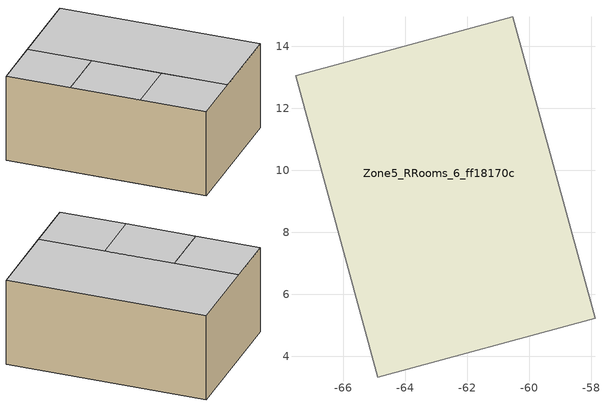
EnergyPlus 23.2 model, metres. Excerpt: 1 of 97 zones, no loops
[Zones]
Zone5_RRooms_6_ff18170c
 floor to Zone9Store_2_1b33b974 (Generic Interior Floor): -60.54,14.96 -58.3,6.76 -65.31,4.85 -67.55,13.05 z0
 floor to Zone4-1Circulation_15_3297f70c (Generic Interior Floor): -58.3,6.76 -57.88,5.23 -64.89,3.32 -65.31,4.85 z0
 wall to Zone7Shaft_6_667e71f6 (Generic Interior Wall): -67.55,13.05 -64.89,3.32 z0:4.5
 wall to Zone3-3_Lab_23607840 (Generic Interior Wall): -60.54,14.96 -67.55,13.05 z0:4.5
 wall to Zone1-2_Cafe_c039ba0e (Generic Interior Wall): -64.89,3.32 -57.88,5.23 -60.54,14.96 z0:4.5
 ceiling to Zone3-1_OpenOffice_1_9fee57e6 (Generic Interior Ceiling): -64.77,13.81 -62.11,4.08 -57.88,5.23 -60.54,14.96 z4.5
 ceiling to Zone2-1_Meeting_20_bb5f5374 (Generic Interior Ceiling): -67.55,13.05 -66.69,9.92 -63.91,10.68 -64.77,13.81 z4.5
 ceiling to Zone2-1_Meeting_19_6762c5bd (Generic Interior Ceiling): -66.69,9.92 -65.77,6.54 -62.99,7.3 -63.91,10.68 z4.5
 ceiling to Zone2-1_Meeting_18_c3fa0ffe (Generic Interior Ceiling): -65.77,6.54 -64.89,3.32 -62.11,4.08 -62.99,7.3 z4.5
[Schedule:Day:Hourly]
lt_sch_1-1_atrium_br__Sunday; lt_sch_1-1_atrium_br__Monday_SmrDsn_WntrDsn 1; lt_sch_1-1_atrium_br__Hol 1; ppl_sch_1-1_atrium_br__Sunday; ppl_sch_1-1_atrium_br__Monday_SmrDsn_WntrDsn 1; ppl_sch_1-1_atrium_br__Hol 1; lt_sch_1-2_cafe_br__Sunday; lt_sch_1-2_cafe_br__Monday_SmrDsn_WntrDsn 1; lt_sch_1-2_cafe_br__Hol 1; ppl_sch_1-2_cafe_br__Sunday; ppl_sch_1-2_cafe_br__Monday_SmrDsn_WntrDsn 1; ppl_sch_1-2_cafe_br__Hol 1; lt_sch_2-2_seminar_br__Sunday; lt_sch_2-2_seminar_br__Monday_SmrDsn_WntrDsn 1; lt_sch_2-2_seminar_br__Hol 1; ppl_sch_2-2_seminar_br__Sunday; ppl_sch_2-2_seminar_br__Monday_SmrDsn_WntrDsn 1; ppl_sch_2-2_seminar_br__Hol 1; lt_sch_3-3_lab_br__Sunday; lt_sch_3-3_lab_br__Monday_SmrDsn_WntrDsn 1; lt_sch_3-3_lab_br__Hol 1; ppl_sch_3-3_lab_br__Sunday; ppl_sch_3-3_lab_br__Monday_SmrDsn_WntrDsn 1; ppl_sch_3-3_lab_br__Hol 1; lt_sch_9_store_br__Sunday; lt_sch_9_store_br__Monday_SmrDsn_WntrDsn 1; lt_sch_9_store_br__Hol 1; ppl_sch_9_store_br__Sunday; ppl_sch_9_store_br__Monday_SmrDsn_WntrDsn 1; ppl_sch_9_store_br__Hol 1; eq_sch_9_store_br__Sunday; eq_sch_9_store_br__Sunday_SmrDsn 1; eq_sch_9_store_br__Sunday_SmrDsn_WntrDsn 1; eq_sch_9_store_br__Hol 1: Fractional, 0, 0, 0, 0, 0, 0, 0, 0, 0, 0, 0, 0, 0, 0, 0, 0, 0, 0, 0, 0, 0, 0, 0, 0
lt_sch_1-1_atrium_br__Weekday; lt_sch_1-1_atrium_br__Monday_SmrDsn 1; lt_sch_2-2_seminar_br__Weekday; lt_sch_2-2_seminar_br__Monday_SmrDsn 1; lt_sch_3-3_lab_br__Weekday; lt_sch_3-3_lab_br__Monday_SmrDsn 1: Fractional, 0, 0, 0, 0, 0, 0, 0, 1, 1, 1, 1, 1, 1, 1, 1, 1, 1, 1, 1, 0, 0, 0, 0, 0
ppl_sch_1-1_atrium_br__Weekday; ppl_sch_1-1_atrium_br__Monday_SmrDsn 1; ppl_sch_2-2_seminar_br__Weekday; ppl_sch_2-2_seminar_br__Monday_SmrDsn 1; ppl_sch_3-3_lab_br__Weekday; ppl_sch_3-3_lab_br__Monday_SmrDsn 1: Fractional, 0, 0, 0, 0, 0, 0, 0, 0.25, 0.5, 1, 1, 1, 0.75, 0.75, 1, 1, 1, 0.5, 0.25, 0, 0, 0, 0, 0
eq_sch_1-1_atrium_br__Sunday; eq_sch_1-1_atrium_br__Monday_SmrDsn_WntrDsn 1; eq_sch_1-1_atrium_br__Hol 1: Fractional, 0.04, 0.04, 0.04, 0.04, 0.04, 0.04, 0.04, 0.04, 0.04, 0.04, 0.04, 0.04, 0.04, 0.04, 0.04, 0.04, 0.04, 0.04, 0.04, 0.04, 0.04, 0.04, 0.04, 0.04
eq_sch_1-1_atrium_br__Weekday; eq_sch_1-1_atrium_br__Monday_SmrDsn 1: Fractional, 0.04, 0.04, 0.04, 0.04, 0.04, 0.04, 0.04, 0.04, 0.04, 1, 1, 1, 1, 1, 1, 1, 1, 0.04, 0.04, 0.04, 0.04, 0.04, 0.04, 0.04
lt_sch_1-2_cafe_br__Weekday; lt_sch_1-2_cafe_br__Monday_SmrDsn 1: Fractional, 0, 0, 0, 0, 0, 0, 0, 0, 0, 0, 1, 1, 1, 1, 1, 0, 0, 0, 0, 0, 0, 0, 0, 0
ppl_sch_1-2_cafe_br__Weekday; ppl_sch_1-2_cafe_br__Monday_SmrDsn 1: Fractional, 0, 0, 0, 0, 0, 0, 0, 0, 0, 0, 0, 0.25, 1, 1, 0.75, 0, 0, 0, 0, 0, 0, 0, 0, 0
eq_sch_1-2_cafe_br__Sunday; eq_sch_1-2_cafe_br__Monday_SmrDsn_WntrDsn 1; eq_sch_1-2_cafe_br__Hol 1: Fractional, 0.068, 0.068, 0.068, 0.068, 0.068, 0.068, 0.068, 0.068, 0.068, 0.068, 0.068, 0.068, 0.068, 0.068, 0.068, 0.068, 0.068, 0.068, 0.068, 0.068, 0.068, 0.068, 0.068, 0.068
eq_sch_1-2_cafe_br__Weekday; eq_sch_1-2_cafe_br__Monday_SmrDsn 1: Fractional, 0.068, 0.068, 0.068, 0.068, 0.068, 0.068, 0.301, 0.767, 1, 1, 1, 1, 1, 1, 0.767, 0.301, 0.301, 0.767, 1, 1, 1, 1, 0.767, 0.301
eq_sch_2-2_seminar_br__Sunday; eq_sch_2-2_seminar_br__Monday_SmrDsn_WntrDsn 1; eq_sch_2-2_seminar_br__Hol 1; eq_sch_3-3_lab_br__Sunday; eq_sch_3-3_lab_br__Monday_SmrDsn_WntrDsn 1; eq_sch_3-3_lab_br__Hol 1: Fractional, 0.054, 0.054, 0.054, 0.054, 0.054, 0.054, 0.054, 0.054, 0.054, 0.054, 0.054, 0.054, 0.054, 0.054, 0.054, 0.054, 0.054, 0.054, 0.054, 0.054, 0.054, 0.054, 0.054, 0.054
eq_sch_2-2_seminar_br__Weekday; eq_sch_2-2_seminar_br__Monday_SmrDsn 1; eq_sch_3-3_lab_br__Weekday; eq_sch_3-3_lab_br__Monday_SmrDsn 1: Fractional, 0.054, 0.054, 0.054, 0.054, 0.054, 0.054, 0.054, 1, 1, 1, 1, 1, 1, 1, 1, 1, 1, 1, 1, 1, 0.054, 0.054, 0.054, 0.054
lt_sch_9_store_br__Weekday; lt_sch_9_store_br__Monday_SmrDsn 1: Fractional, 0, 0, 0, 0, 0, 0, 1, 1, 1, 0, 0, 1, 1, 1, 1, 0, 1, 1, 1, 1, 1, 0, 0, 0
ppl_sch_9_store_br__Weekday; ppl_sch_9_store_br__Monday_SmrDsn 1: Fractional, 0, 0, 0, 0, 0, 0, 0.25, 1, 1, 0, 0, 0.25, 1, 1, 0.25, 0, 0.25, 1, 1, 0.25, 0.25, 0, 0, 0
inftr_sch_atrium_br__Hol 1; inftr_sch_atrium_br__Sunday; inftr_sch_atrium_br__Sunday_SmrDsn 1; inftr_sch_atrium_br__Sunday_SmrDsn_WntrDsn 1: Fractional, 1, 1, 1, 1, 1, 1, 1, 1, 1, 1, 1, 1, 1, 1, 1, 1, 1, 1, 1, 1, 1, 1, 1, 1
[Schedule:Week:Daily]
lt_sch_9_store_br_ Week Rule - Jan1-Dec31: lt_sch_9_store_br__Sunday, lt_sch_9_store_br__Weekday, lt_sch_9_store_br__Weekday, lt_sch_9_store_br__Weekday, lt_sch_9_store_br__Weekday, lt_sch_9_store_br__Weekday, lt_sch_9_store_br__Sunday, lt_sch_9_store_br__Hol 1, lt_sch_9_store_br__Monday_SmrDsn 1, lt_sch_9_store_br__Monday_SmrDsn_WntrDsn 1, lt_sch_9_store_br__Sunday, lt_sch_9_store_br__Sunday
ppl_sch_9_store_br_ Week Rule - Jan1-Dec31: ppl_sch_9_store_br__Sunday, ppl_sch_9_store_br__Weekday, ppl_sch_9_store_br__Weekday, ppl_sch_9_store_br__Weekday, ppl_sch_9_store_br__Weekday, ppl_sch_9_store_br__Weekday, ppl_sch_9_store_br__Sunday, ppl_sch_9_store_br__Hol 1, ppl_sch_9_store_br__Monday_SmrDsn 1, ppl_sch_9_store_br__Monday_SmrDsn_WntrDsn 1, ppl_sch_9_store_br__Sunday, ppl_sch_9_store_br__Sunday
eq_sch_9_store_br_ Week Rule - Jan1-Dec31: eq_sch_9_store_br__Sunday, eq_sch_9_store_br__Sunday, eq_sch_9_store_br__Sunday, eq_sch_9_store_br__Sunday, eq_sch_9_store_br__Sunday, eq_sch_9_store_br__Sunday, eq_sch_9_store_br__Sunday, eq_sch_9_store_br__Hol 1, eq_sch_9_store_br__Sunday_SmrDsn 1, eq_sch_9_store_br__Sunday_SmrDsn_WntrDsn 1, eq_sch_9_store_br__Sunday, eq_sch_9_store_br__Sunday
